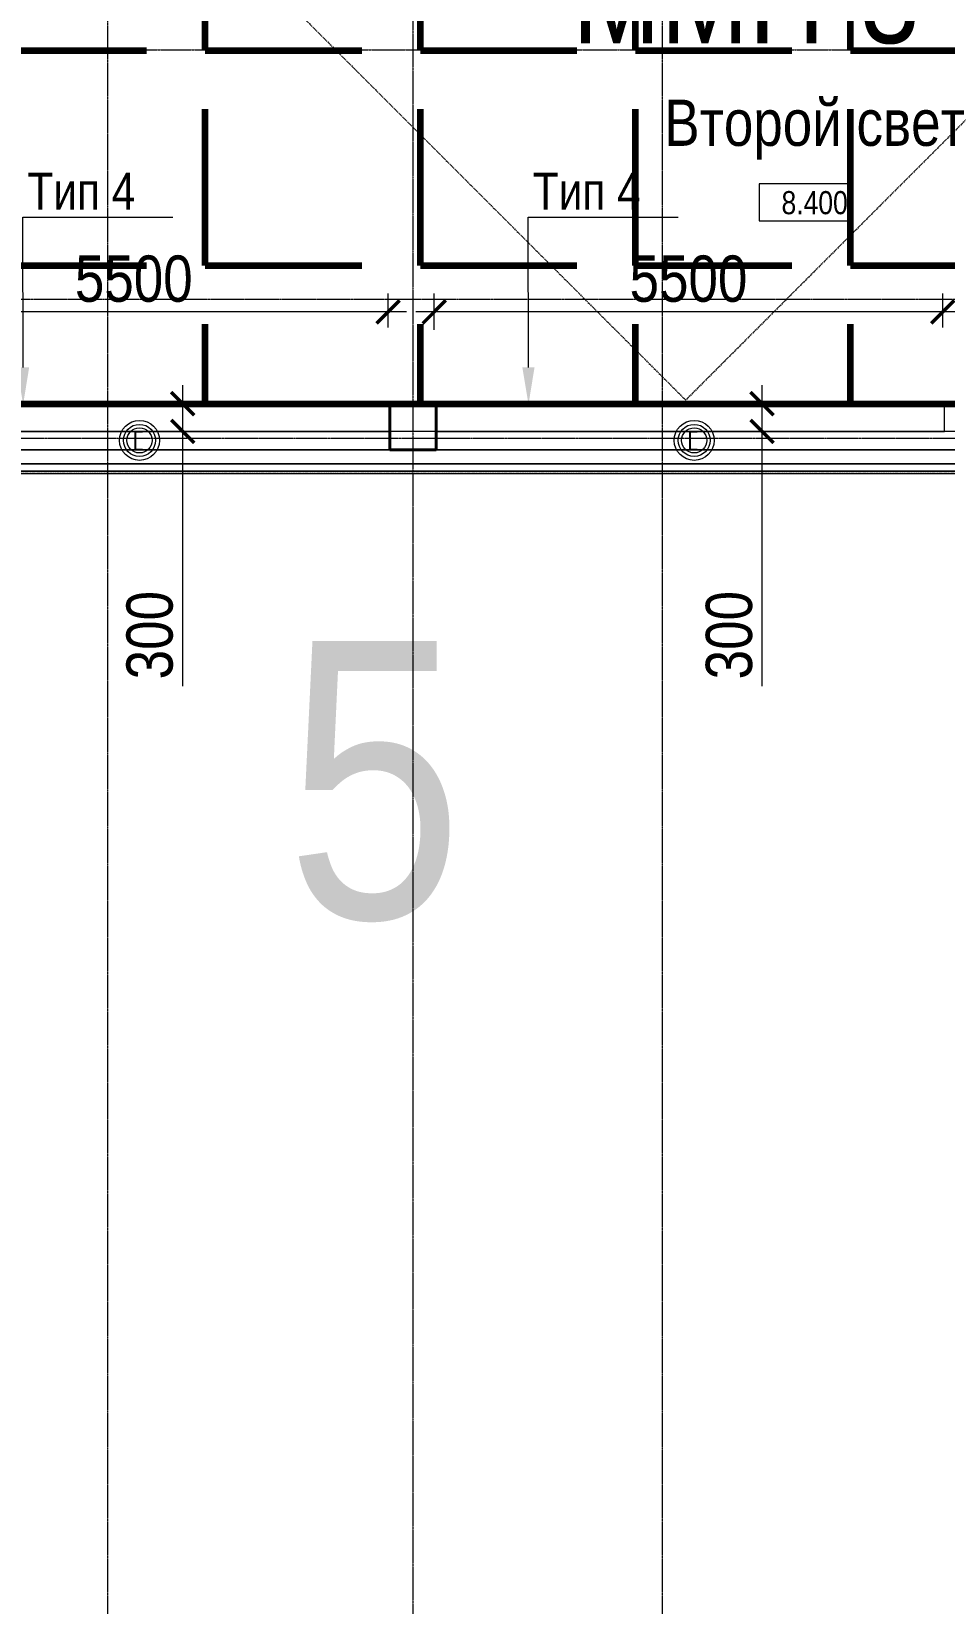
# Model space of a CAD drawing. Header units: millimetres. Extents: x -65509 to 912790, y 446 to 713294.
# Drawn here: x 467974 to 477851, y 562383 to 579383 of the extents above; entities that cross this region are included whole.
import ezdxf
from ezdxf import colors
from ezdxf.entities.mleader import LeaderData, LeaderLine
from ezdxf.enums import TextEntityAlignment as Align
from ezdxf.math import Vec2, Vec3

# ---------------------------------------------------------------- set-up
doc = ezdxf.new("R2010")
doc.units = ezdxf.units.MM
for name, pattern in [('CENTER2', [28.575, 19.05, -3.175, 3.175, -3.175]), ('DASHED', [19.05, 12.7, -6.35]), ('HIDDEN2', [4.7625, 3.175, -1.5875])]:
    doc.linetypes.add(name, pattern=pattern)
doc.layers.get('Defpoints').update_dxf_attribs({"color": 250})
for name, color, linetype, lineweight in [('5.3) ММП плитка 6.1', 5, 'Continuous', 120), ('АР_Колонны', 250, 'Continuous', 30), ('АР_Отметка', 250, 'Continuous', 13), ('АР_Размеры обшивки', 250, 'Continuous', 5), ('АР_Стены ЖБ', 250, 'Continuous', 35), ('АР_Стены ПЕНОблок', 250, 'Continuous', 20), ('АР_Тонкая', 250, 'Continuous', 5), ('АР_Утеплитель', 250, 'Continuous', 0), ('Зашивка радиаторов тип 4 (акустик панели_мет.экран с перфор)', 250, 'Continuous', 25), ('КМ_Фахверки', 250, 'Continuous', 25), ('Размеры зашивки ГКЛ', 250, 'Continuous', 0), ('РД_Оси_100', 250, 'Continuous', 0)]:
    doc.layers.add(name, color=color, linetype=linetype, lineweight=lineweight)
doc.layers.add('АР_Делит', color=250, linetype='Continuous', lineweight=0, plot=False)
doc.styles.add('Arial_Narrow_08', font='ARIALN.TTF', dxfattribs={"width": 0.8})
doc.styles.add('style1', font='ARIALN.TTF')
doc.dimstyles.new('Dim200_ареал', dxfattribs={"dimscale": 100, "dimtxt": 5, "dimasz": 2.5, "dimexe": 2, "dimexo": 2, "dimgap": 1, "dimtad": 1, "dimzin": 12, "dimdsep": 46, "dimtxsty": 'style1', "dimblk": 'ARCHTICK', "dimcen": 3, "dimdle": 2, "dimclrd": 256, "dimclre": 256, "dimaunit": 1, "dimadec": 0, "dimazin": 3, "dimtfac": 1, "dimtmove": 1, "dimatfit": 3, "dimldrblk": 'OPEN30', "dimfxl": 5, "dimfxlon": 1, "dimtolj": 1, "dimtzin": 0, "dimlwd": 9, "dimlwe": 9, "dimarcsym": 0})

# ---------------------------------------------------------------- blocks, each defined once
blk = doc.blocks.new('Отметка_план')
at = {"color": 7}
blk.add_lwpolyline([(0, 0), (10, 0), (10, 4), (0, 4)], close=True, dxfattribs=at)
at = {"style": 'Arial_Narrow_08', "width": 0.8}
blk.add_attdef('OTMG', text='', height=2.5, dxfattribs=at).set_placement((9.06, 0.7), align=Align.RIGHT)
blk = doc.blocks.new('Ф_пеноблок 200')
at = {"layer": 'АР_Делит', "color": 1}
for radius in [216, 173, 136]:
    blk.add_circle((103, -42), radius, dxfattribs=at)
at = {"layer": 'КМ_Фахверки'}
blk.add_lwpolyline([(0, -75), (0, 0), (200, 0), (200, -75)], dxfattribs=at)
blk = doc.blocks.new('СОШ_2200_АР_ОСИ_М100_28.05.24')
at = {"layer": 'АР_Делит', "color": 5, "linetype": 'DASHED'}
blk.add_lwpolyline([(114955, 135155), (114955, -355), (93595.036, -355), (93595.036, 13855), (94145, 13855), (94145, 68320), (66055, 68320), (66055, 13857.73), (83455, 13857.73), (83455, -355), (45245, -355), (45245, 13145), (44695, 13145), (44695, 26755), (45245, 26755), (45245, 68320), (20455, 68320), (20455, 26755), (27955, 26755), (27955, 13145), (-355, 13145), (-355, 100855), (37145, 100855), (37145, 129155)], dxfattribs=at)
at = {"layer": 'РД_Оси_100', "linetype": 'CENTER2'}
for p, q in [((79200, -6155), (79200, 139938.679)), ((85200, -6155), (85200, 139938.679)), ((-5954.958, 72900), (95715.503, 72900))]:
    blk.add_line(p, q, dxfattribs=at)
for points in [[(82500, 139938.679), (82500, -6155)], [(119910, 70200), (-5954.958, 70200)], [(95715.503, 68700), (-5454.958, 68700), (-5954.958, 68850)]]:
    blk.add_lwpolyline(points, dxfattribs=at)
blk = doc.blocks.new('_ArchTick')
at = {"color": 0, "linetype": 'ByBlock', "const_width": 0.15}
blk.add_lwpolyline([(-0.5, -0.5), (0.5, 0.5)], dxfattribs=at)
blk = doc.blocks.new('*D668')
at = {"layer": 'Defpoints', "color": 0, "lineweight": 25, "transparency": 16777216}
for p in [(472331, 576351), (477831, 575981), (472331, 575956)]:
    blk.add_point(p, dxfattribs=at)
at = {"layer": 'АР_Размеры обшивки', "lineweight": 9, "transparency": 16777216}
for p, q in [((472331, 576156), (472331, 576551)), ((477831, 576181), (477831, 576551)), ((478031, 576351), (472131, 576351))]:
    blk.add_line(p, q, dxfattribs=at)
at = {"layer": 'АР_Размеры обшивки', "lineweight": 9, "transparency": 16777216, "xscale": 250, "yscale": 250, "zscale": 250, "rotation": 180}
blk.add_blockref('_ArchTick', (472331, 576351), dxfattribs=at)
at = {"layer": 'АР_Размеры обшивки', "lineweight": 9, "transparency": 16777216, "xscale": 250, "yscale": 250, "zscale": 250}
blk.add_blockref('_ArchTick', (477831, 576351), dxfattribs=at)
at = {"layer": 'АР_Размеры обшивки', "color": 0, "transparency": 16777216, "insert": (475081, 576707), "char_height": 500, "attachment_point": 5, "style": 'style1'}
blk.add_mtext('\\A1;5500', dxfattribs=at)
blk = doc.blocks.new('_Open30')
at = {"color": 0, "linetype": 'ByBlock', "lineweight": -2}
for p, q in [((-1, 0.268), (0, 0)), ((0, 0), (-1, -0.268)), ((0, 0), (-1, 0))]:
    blk.add_line(p, q, dxfattribs=at)
blk = doc.blocks.new('*D669')
at = {"layer": 'Defpoints', "color": 0, "lineweight": 25, "transparency": 16777216}
for p in [(466331, 576351), (471831, 575981), (466331, 575950)]:
    blk.add_point(p, dxfattribs=at)
at = {"layer": 'АР_Размеры обшивки', "lineweight": 9, "transparency": 16777216}
for p, q in [((466331, 576150), (466331, 576551)), ((471831, 576181), (471831, 576551)), ((472031, 576351), (466131, 576351))]:
    blk.add_line(p, q, dxfattribs=at)
at = {"layer": 'АР_Размеры обшивки', "lineweight": 9, "transparency": 16777216, "xscale": 250, "yscale": 250, "zscale": 250, "rotation": 180}
blk.add_blockref('_ArchTick', (466331, 576351), dxfattribs=at)
at = {"layer": 'АР_Размеры обшивки', "lineweight": 9, "transparency": 16777216, "xscale": 250, "yscale": 250, "zscale": 250}
blk.add_blockref('_ArchTick', (471831, 576351), dxfattribs=at)
at = {"layer": 'АР_Размеры обшивки', "color": 0, "transparency": 16777216, "insert": (469081, 576707), "char_height": 500, "attachment_point": 5, "style": 'style1'}
blk.add_mtext('\\A1;5500', dxfattribs=at)
blk = doc.blocks.new('*D670')
at = {"layer": 'Defpoints', "color": 0, "lineweight": 25, "transparency": 16777216}
for p in [(469610, 575358), (469892, 575358), (469892, 575058)]:
    blk.add_point(p, dxfattribs=at)
at = {"layer": 'АР_Размеры обшивки', "lineweight": 9, "transparency": 16777216}
for p, q in [((469610, 574858), (469610, 575558)), ((469692, 575358), (469410, 575358)), ((469692, 575058), (469410, 575058)), ((469610, 572303), (469610, 575058))]:
    blk.add_line(p, q, dxfattribs=at)
at = {"layer": 'АР_Размеры обшивки', "lineweight": 9, "transparency": 16777216, "xscale": 250, "yscale": 250, "zscale": 250}
for p, rotation in [((469610, 575358), 90), ((469610, 575058), 270)]:
    blk.add_blockref('_ArchTick', p, dxfattribs=dict(at, rotation=rotation))
at = {"layer": 'АР_Размеры обшивки', "color": 0, "transparency": 16777216, "insert": (469255, 572855), "char_height": 500, "attachment_point": 5, "rotation": 90, "style": 'style1'}
blk.add_mtext('\\A1;300', dxfattribs=at)
blk = doc.blocks.new('*D675')
at = {"layer": 'Defpoints', "color": 0, "lineweight": 25, "transparency": 16777216}
for p in [(475877, 575358), (476159, 575358), (476159, 575058)]:
    blk.add_point(p, dxfattribs=at)
at = {"layer": 'АР_Размеры обшивки', "lineweight": 9, "transparency": 16777216}
for p, q in [((475877, 574858), (475877, 575558)), ((475959, 575358), (475677, 575358)), ((475959, 575058), (475677, 575058)), ((475877, 572303), (475877, 575058))]:
    blk.add_line(p, q, dxfattribs=at)
at = {"layer": 'АР_Размеры обшивки', "lineweight": 9, "transparency": 16777216, "xscale": 250, "yscale": 250, "zscale": 250}
for p, rotation in [((475877, 575358), 90), ((475877, 575058), 270)]:
    blk.add_blockref('_ArchTick', p, dxfattribs=dict(at, rotation=rotation))
at = {"layer": 'АР_Размеры обшивки', "color": 0, "transparency": 16777216, "insert": (475522, 572855), "char_height": 500, "attachment_point": 5, "rotation": 90, "style": 'style1'}
blk.add_mtext('\\A1;300', dxfattribs=at)

msp = doc.modelspace()

# ---------------------------------------------------------------- hatches: boundary and pattern name
at = {"layer": '5.3) ММП плитка 6.1'}
h = msp.add_hatch(dxfattribs=at)
h.set_pattern_fill('ANGLE', color=256, scale=333)
h.set_pattern_definition([(0, (0, 0), (0, 2326.005), [1691.64, -634.365]), (90, (0, 0), (-2326.005, 1e-13), [1691.64, -634.365])])
h.paths.add_polyline_path([(483800.882, 580583.318), (466300.882, 580583.318), (466300.882, 575358.318), (483800.882, 575358.318)])
h.paths.add_polyline_path([(484100.832, 591083.318), (466020.882, 591083.318), (466020.882, 589283.318), (471800.858, 589283.318), (471800.858, 589483.318), (478400.858, 589483.318), (478400.858, 589283.318), (484100.832, 589283.318)])

# ---------------------------------------------------------------- linework, layer by layer
msp.add_lwpolyline([(483800.882, 580583.318), (466300.882, 580583.318), (466300.882, 575358.318), (483800.882, 575358.318)], close=True, dxfattribs=at)
at = {"layer": 'АР_Колонны', "linetype": 'HIDDEN2', "lineweight": 25}
for p, q in [((471850.882, 575358.318), (472350.882, 575358.318)), ((471850.882, 574858.318), (471850.882, 575358.318)), ((472350.882, 575358.318), (472350.882, 574858.318)), ((472350.882, 574858.318), (471850.882, 574858.318))]:
    msp.add_line(p, q, dxfattribs=at)
at = {"layer": 'АР_Колонны', "linetype": 'Continuous', "lineweight": 35}
for p, q in [((472350.882, 575358.318), (471850.882, 575358.318)), ((471850.882, 575358.318), (471850.882, 574858.318)), ((472350.882, 574858.318), (472350.882, 575358.318)), ((471850.882, 574858.318), (472350.882, 574858.318))]:
    msp.add_line(p, q, dxfattribs=at)
at = {"layer": 'АР_Стены ЖБ', "linetype": 'Continuous', "lineweight": 40}
for p, q in [((472350.882, 575358.318), (471850.882, 575358.318)), ((471850.882, 575358.318), (471850.882, 574858.318)), ((472350.882, 574858.318), (472350.882, 575358.318)), ((471850.882, 574858.318), (472350.882, 574858.318))]:
    msp.add_line(p, q, dxfattribs=at)
at = {"layer": 'АР_Стены ПЕНОблок', "linetype": 'Continuous', "lineweight": 20}
for p, q in [((483800.882, 575058.318), (465000.882, 575058.318)), ((465000.882, 574858.318), (483800.882, 574858.318))]:
    msp.add_line(p, q, dxfattribs=at)
at = {"layer": 'АР_Тонкая', "linetype": 'DASHED', "lineweight": 0}
for p in [(467985.895, 582461.759), (482115.895, 582461.759)]:
    msp.add_line(p, (475050.895, 575396.759), dxfattribs=at)
at = {"layer": 'АР_Тонкая', "linetype": 'Continuous', "lineweight": 5}
for p, q in [((483800.882, 574708.318), (465000.882, 574708.318)), ((465000.882, 574628.318), (483800.882, 574628.318)), ((483800.882, 574628.318), (465000.882, 574628.318)), ((465000.882, 574603.318), (483800.882, 574603.318))]:
    msp.add_line(p, q, dxfattribs=at)
at = {"layer": 'АР_Утеплитель', "linetype": 'Continuous', "lineweight": 0}
for p, q in [((483800.882, 574858.318), (465000.882, 574858.318)), ((465000.882, 574708.318), (483800.882, 574708.318))]:
    msp.add_line(p, q, dxfattribs=at)
at = {"layer": 'Зашивка радиаторов тип 4 (акустик панели_мет.экран с перфор)', "linetype": 'Continuous', "lineweight": 0}
for p, q in [((471850.912, 575345.235), (466350.913, 575345.818)), ((466350.913, 575345.818), (471850.912, 575345.235)), ((471850.914, 575357.735), (466350.914, 575358.318)), ((471850.882, 575057.735), (471850.912, 575345.235)), ((471850.912, 575345.235), (471850.914, 575357.735)), ((472350.882, 575057.735), (472350.882, 575357.735)), ((477850.882, 575357.735), (472350.882, 575357.735)), ((477850.882, 575345.235), (472350.882, 575345.235)), ((472350.882, 575345.235), (477850.882, 575345.235)), ((477850.882, 575057.735), (477850.882, 575357.735)), ((466350.882, 575058.318), (471850.882, 575057.735)), ((472350.882, 575057.735), (477850.882, 575057.735))]:
    msp.add_line(p, q, dxfattribs=at)
at = {"layer": 'КМ_Фахверки', "lineweight": 5}
msp.add_lwpolyline([(484000.882, 574858.318), (455400.882, 574858.318), (455400.882, 519883.318), (484000.882, 519883.318), (484000.882, 574858.318)], dxfattribs=at)

# ---------------------------------------------------------------- block references
at = {"layer": 'АР_Отметка'}
ref = msp.add_blockref('Отметка_план', (475846.416, 577337.112), dxfattribs=dict(at, xscale=100, yscale=100, zscale=100))
ref.add_attrib('OTMG', '8.400', dxfattribs={"layer": '0', "color": 0, "height": 250, "style": 'style1'}).set_placement((476803.834, 577656.929), align=Align.TOP_RIGHT)
at = {"layer": 'КМ_Фахверки', "rotation": 90}
for p in [(469100.881, 574858.109), (475100.881, 574858.318)]:
    msp.add_blockref('Ф_пеноблок 200', p, dxfattribs=at)
at = {"layer": 'РД_Оси_100'}
msp.add_blockref('СОШ_2200_АР_ОСИ_М100_28.05.24', (389600.882, 506283.318), dxfattribs=at)

# ---------------------------------------------------------------- texts
at = {"layer": 'АР_Делит', "attachment_point": 5, "style": 'style1'}
for s, insert, char_height, width in [('ММП-3', (475701.844, 579749.426), 1000, 7150), ('5', (471684.853, 571271.818), 3000, 19035), ('5', (471684.853, 571271.818), 3000, 19035)]:
    msp.add_mtext(s, dxfattribs=dict(at, insert=insert, char_height=char_height, width=width))
at = {"layer": 'АР_Отметка', "insert": (476444.762, 578320.822), "char_height": 500, "width": 3740.42675, "attachment_point": 5, "style": 'style1'}
msp.add_mtext('Второй свет', dxfattribs=at)

# ---------------------------------------------------------------- dimensions: what is measured, and where the dimension line sits
at = {"layer": 'АР_Размеры обшивки'}
for base, p1, p2, picture, middle in [((466330.92, 576351.318), (471830.889, 575981.318), (466330.92, 575950.068), '*D669', (469080.904, 576706.605)), ((472330.889, 576351.318), (477830.889, 575981.318), (472330.889, 575956.318), '*D668', (475080.889, 576706.605))]:
    dim = msp.add_linear_dim(base=base, p1=p1, p2=p2, dimstyle='Dim200_ареал', override={"dimdec": 0}, dxfattribs=at)
    dim.commit()
    dim.dimension.update_dxf_attribs({"geometry": picture, "text_midpoint": middle})
for base, p1, p2, picture, middle in [((469609.892, 575358.066), (469891.892, 575058.066), (469891.892, 575358.066), '*D670', (469307.249, 572854.597)), ((475876.892, 575358.066), (476158.892, 575058.066), (476158.892, 575358.066), '*D675', (475574.249, 572854.597))]:
    dim = msp.add_linear_dim(base=base, p1=p1, p2=p2, angle=90, dimstyle='Dim200_ареал', override={"dimdec": 0}, dxfattribs=at)
    dim.commit()
    dim.dimension.update_dxf_attribs({"geometry": picture, "text_midpoint": middle, "dimtype": 160})

# ---------------------------------------------------------------- leaders
at = {"layer": 'Размеры зашивки ГКЛ'}
ml = msp.add_multileader_mtext('Standard', dxfattribs=at)
ml.set_content('\\pxsm1;Тип 4 ', color=(0, 0, 138), style='style1')
ml.set_leader_properties(color=256, linetype='ByLayer', lineweight=9)
ml.build(insert=Vec2(0, 0))
ml.multileader.update_dxf_attribs({"has_dogleg": 0, "text_left_attachment_type": 6, "text_right_attachment_type": 6, "text_bottom_attachment_type": 10, "dogleg_length": 25, "arrow_head_size": 400})
ctx = ml.context
ctx.base_point, ctx.char_height, ctx.arrow_head_size, ctx.landing_gap_size, ctx.plane_origin = Vec3(467880.714, 577375.766), 400, 400, 50, Vec3(461021.526, 584346.33)
ctx.left_attachment, ctx.right_attachment, ctx.top_attachment = 6, 6, 10
notes = []
notes.append((ctx, [(0, (1, 1, 0), (467855.714, 577375.766), (1, 0), 25, [(1, [(467884.131, 575349.851)], 0, [])])]))
ctx.mtext.insert, ctx.mtext.width, ctx.mtext.defined_height, ctx.mtext.line_spacing_factor, ctx.mtext.flow_direction = Vec3(467930.714, 577855.766), 1668.44707, 600, 0.3, 5
ml = msp.add_multileader_mtext('Standard', dxfattribs=at)
ml.set_content('\\pxsm1;Тип 4 ', color=(0, 0, 138), style='style1')
ml.set_leader_properties(color=256, linetype='ByLayer', lineweight=9)
ml.build(insert=Vec2(0, 0))
ml.multileader.update_dxf_attribs({"has_dogleg": 0, "text_left_attachment_type": 6, "text_right_attachment_type": 6, "text_bottom_attachment_type": 10, "dogleg_length": 25, "arrow_head_size": 400})
ctx = ml.context
ctx.base_point, ctx.char_height, ctx.arrow_head_size, ctx.landing_gap_size, ctx.plane_origin = Vec3(473346.975, 577375.766), 400, 400, 50, Vec3(466487.787, 584346.33)
ctx.left_attachment, ctx.right_attachment, ctx.top_attachment = 6, 6, 10
notes.append((ctx, [(0, (1, 1, 0), (473321.975, 577375.766), (1, 0), 25, [(1, [(473350.393, 575349.851)], 0, [])])]))
ctx.mtext.insert, ctx.mtext.width, ctx.mtext.defined_height, ctx.mtext.line_spacing_factor, ctx.mtext.flow_direction = Vec3(473396.975, 577855.766), 1668.44707, 600, 0.3, 5
for ctx, leaders in notes:
    for number, flags, end, landing, length, lines in leaders:
        leader = LeaderData()
        leader.index, (leader.has_last_leader_line, leader.has_dogleg_vector, leader.attachment_direction) = number, flags
        leader.last_leader_point, leader.dogleg_vector, leader.dogleg_length = Vec3(end), Vec3(landing), length
        for number, points, colour, breaks in lines:
            line = LeaderLine()
            line.index, line.vertices, line.color, line.breaks = number, Vec3.list(points), colors.encode_raw_color(colour), breaks
            leader.lines.append(line)
        ctx.leaders.append(leader)

doc.saveas('drawing.dxf')
